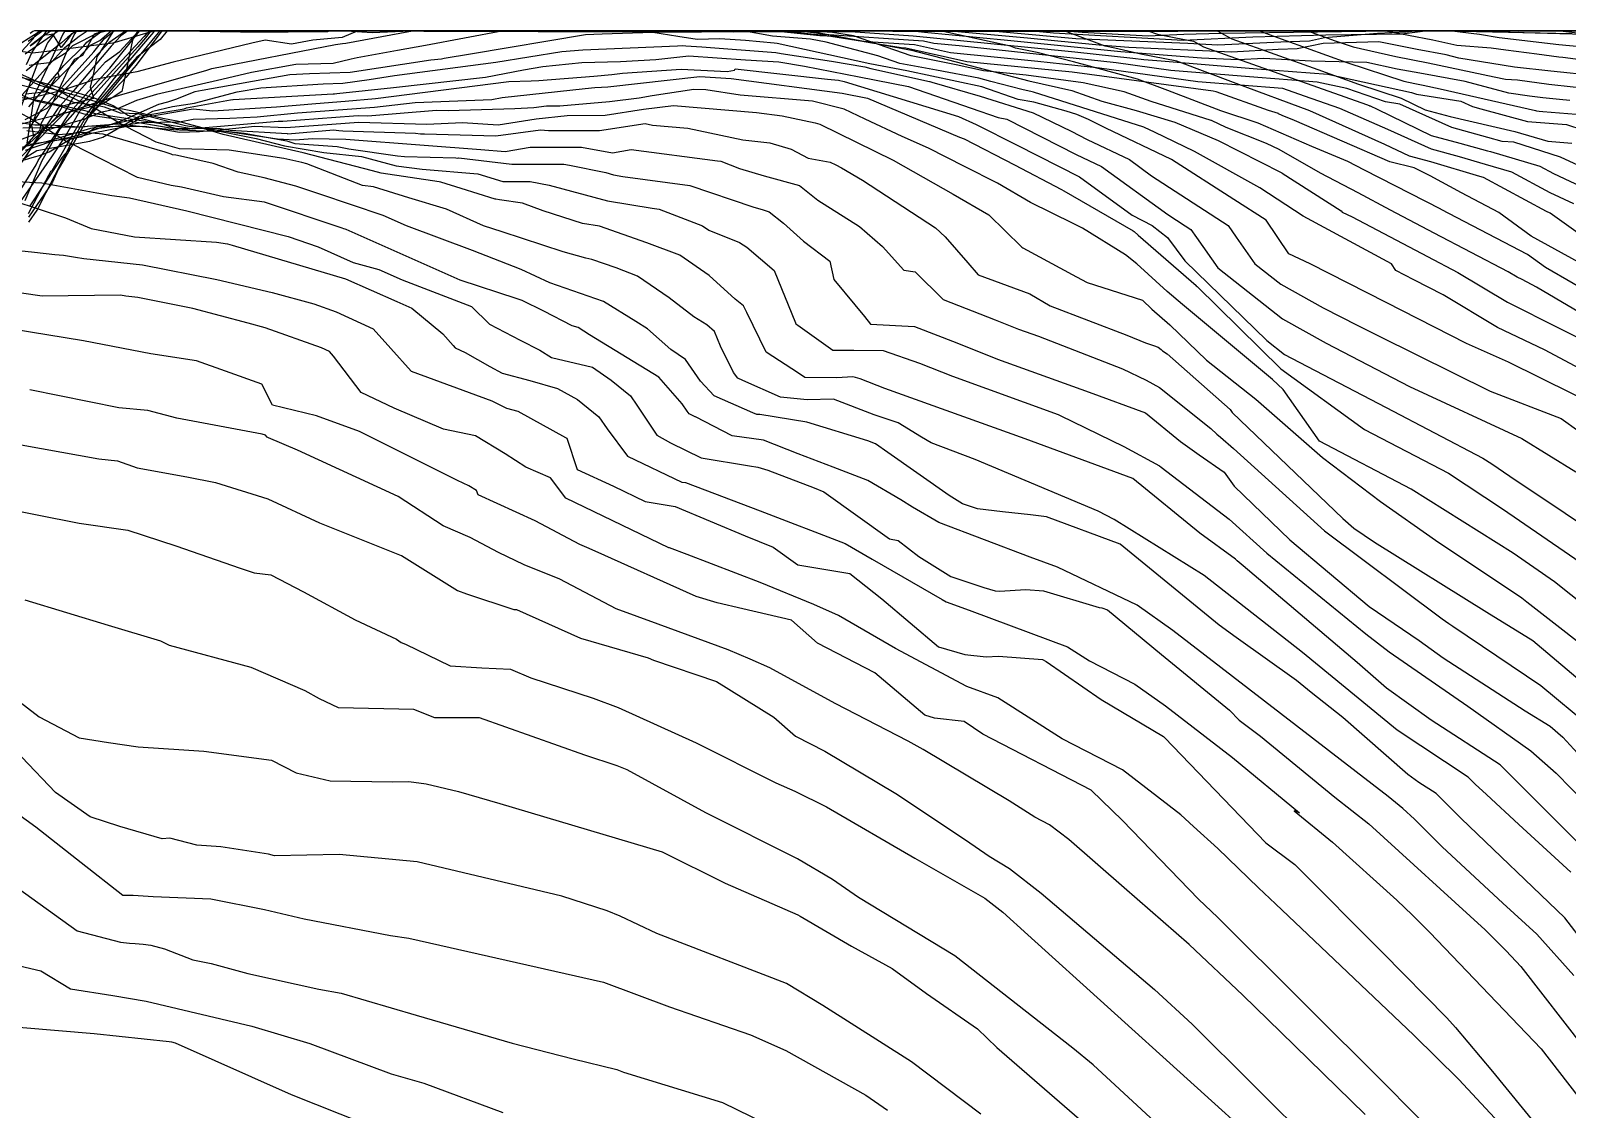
# Model space of a CAD drawing. Extents: x 0 to 298, y 0 to 220.
# Drawn here: x 175.9 to 249.2, y 168.6 to 220 of the extents above; entities that cross this region are included whole.
import ezdxf

# ---------------------------------------------------------------- set-up
doc = ezdxf.new("R2010")
doc.units = 0
doc.layers.add('LINES', color=1, linetype='CONTINUOUS')

msp = doc.modelspace()

# ---------------------------------------------------------------- linework, layer by layer
at = {"layer": 'LINES', "color": 1}
for points in [[(256.372, 220, 0), (231.662, 219.987, 0), (230.812, 219.987, 0), (230.12, 219.987, 0), (229.146, 219.986, 0), (228.309, 219.986, 0), (228.01, 219.986, 0), (227.081, 219.986, 0), (225.864, 219.986, 0), (224.113, 219.985, 0), (223.711, 219.985, 0), (223.175, 219.985, 0), (220.974, 219.986, 0), (215.653, 219.987, 0), (214.618, 219.987, 0), (213.489, 219.988, 0), (209.845, 219.989, 0), (202.206, 219.992, 0), (196.745, 219.994, 0), (196.477, 219.994, 0), (194.779, 219.995, 0), (193.577, 219.995, 0), (181.211, 220, 0), (181.191, 220, 0), (181.119, 220, 0), (181.068, 220, 0), (180.869, 220, 0), (180.696, 220, 0), (180.428, 220, 0), (179.944, 220, 0), (179.792, 220, 0), (178.678, 220, 0), (178.126, 220, 0), (178.05, 219.866, 0), (177.915, 219.624, 0), (177.242, 217.999, 0), (177.303, 217.806, 0), (177.12, 217.762, 0), (176.97, 217.498, 0), (176.413, 216.607, 0), (175.987, 215.486, 0), (176.079, 214.956, 0), (171.861, 210.122, 0)], [(253.816, 220, 0), (233.78, 219.99, 0), (232.499, 219.989, 0), (231.459, 219.989, 0), (229.992, 219.989, 0), (228.732, 219.988, 0), (228.283, 219.988, 0), (226.885, 219.988, 0), (225.053, 219.987, 0), (222.417, 219.987, 0), (221.813, 219.987, 0), (221.006, 219.987, 0), (217.693, 219.988, 0), (209.684, 219.989, 0), (208.126, 219.99, 0), (206.427, 219.99, 0), (200.943, 219.992, 0), (189.445, 219.997, 0), (181.226, 220, 0), (181.077, 220, 0), (180.995, 219.914, 0), (180.808, 219.629, 0), (180.342, 217.326, 0), (180.286, 217.097, 0), (179.37, 216.498, 0), (178, 216.162, 0), (177.542, 216.05, 0), (172.068, 210.542, 0)], [(172.433, 211.057, 0), (176.395, 215.28, 0), (176.438, 215.574, 0), (176.971, 216.508, 0), (177.315, 217.246, 0), (177.717, 218.111, 0), (178.045, 218.637, 0), (178.431, 218.84, 0), (178.997, 219.864, 0), (179.55, 220, 0), (180.819, 220, 0), (183.064, 219.999, 0), (196.491, 219.994, 0), (202.896, 219.992, 0), (204.881, 219.991, 0), (206.699, 219.99, 0), (216.053, 219.988, 0), (219.921, 219.988, 0), (220.863, 219.988, 0), (221.569, 219.988, 0), (224.647, 219.988, 0), (226.786, 219.988, 0), (228.419, 219.989, 0), (228.944, 219.989, 0), (230.415, 219.99, 0), (232.128, 219.99, 0), (233.343, 219.991, 0), (234.838, 219.991, 0), (252.537, 220, 0)], [(173.71, 209.622, 0), (176.205, 213.615, 0), (176.294, 213.813, 0), (176.47, 214.075, 0), (177.843, 216.137, 0), (178.703, 217.098, 0), (179.498, 217.979, 0), (179.708, 218.212, 0), (181.132, 219.982, 0), (181.154, 220, 0), (181.395, 220, 0), (182.65, 220, 0), (184.749, 220, 0), (201.287, 219.996, 0), (210.159, 219.995, 0), (212.319, 219.995, 0), (213.938, 219.995, 0), (220.996, 219.996, 0), (225.902, 219.997, 0), (229.647, 219.997, 0), (230.85, 219.998, 0), (234.223, 219.999, 0), (236.775, 220, 0), (238.099, 219.521, 0), (238.957, 219.239, 0), (240.99, 218.773, 0), (242.52, 218.472, 0), (245.669, 217.809, 0), (246.202, 217.688, 0), (246.788, 217.658, 0), (248.281, 217.458, 0), (250.587, 217.197, 0)], [(212.838, 220, 0), (209.696, 220, 0), (207.696, 220, 0), (204.031, 219.982, 0), (197.953, 220, 0), (195.69, 220, 0), (191.554, 220, 0), (191.505, 219.976, 0), (190.781, 219.672, 0), (189.394, 219.554, 0), (188.375, 219.357, 0), (187.117, 219.553, 0), (186.481, 219.408, 0), (182.735, 218.496, 0), (180.994, 218.039, 0), (179.023, 217.672, 0), (177.382, 217.141, 0), (174.145, 216.336, 0)], [(174.428, 215.716, 0), (176.801, 218.344, 0), (177.565, 219.197, 0), (178.255, 219.734, 0), (178.635, 220, 0), (179.142, 220, 0), (179.612, 220, 0), (181.282, 220, 0), (188.18, 220, 0), (188.8, 220, 0), (189.837, 220, 0), (198.006, 219.998, 0), (207.989, 219.996, 0), (210.42, 219.996, 0), (212.242, 219.996, 0), (220.185, 219.997, 0), (225.705, 219.998, 0), (229.919, 219.999, 0), (231.273, 219.999, 0), (232.48, 220, 0), (233.177, 219.606, 0), (237.276, 218.154, 0), (239.208, 217.455, 0), (241.233, 216.791, 0), (242.384, 216.23, 0), (243.567, 215.914, 0), (246.659, 215.199, 0), (248.223, 214.74, 0), (249.366, 214.637, 0)], [(174.663, 215.361, 0), (177.758, 216.138, 0), (177.927, 216.196, 0), (177.951, 216.202, 0), (179.158, 216.608, 0), (180.176, 216.936, 0), (184.331, 218.118, 0), (184.575, 218.199, 0), (190.461, 219.338, 0), (190.793, 219.397, 0), (190.964, 219.402, 0), (193.962, 219.959, 0), (194.051, 219.975, 0), (194.202, 220, 0), (200.314, 220, 0), (203.651, 219.999, 0), (206.623, 219.999, 0), (208.851, 219.999, 0), (213.025, 220, 0), (217.911, 219.075, 0), (223.507, 217.615, 0), (225.545, 217.154, 0), (226.977, 216.648, 0), (228.609, 216.2, 0), (230.451, 215.639, 0), (232.522, 214.77, 0), (235.521, 213.238, 0), (235.547, 213.225, 0), (235.572, 213.209, 0), (238.379, 211.412, 0), (238.421, 211.351, 0), (238.906, 211.125, 0), (242.487, 209.244, 0), (243.944, 208.482, 0), (246.306, 207.066, 0), (251.233, 204.587, 0)], [(249.279, 216.67, 0), (248.775, 216.721, 0), (247.989, 216.8, 0), (247.349, 216.874, 0), (246.375, 217.028, 0), (244.289, 217.579, 0), (242.12, 217.973, 0), (241.043, 218.169, 0), (239.601, 218.486, 0), (236.944, 218.546, 0), (234.692, 218.682, 0), (233.472, 218.62, 0), (231.725, 218.696, 0), (227.882, 218.994, 0), (222.483, 219.53, 0), (218.534, 219.923, 0), (217.811, 219.989, 0), (217.707, 219.999, 0), (213.225, 220, 0), (199.867, 219.961, 0), (193.918, 219.979, 0), (187.054, 220, 0), (186.157, 220, 0), (183.418, 220, 0), (180.571, 220, 0), (180.241, 219.752, 0), (179.782, 219.257, 0), (177.981, 217.138, 0), (177.234, 216.287, 0), (174.78, 212.636, 0)], [(255.094, 220, 0), (232.721, 219.988, 0), (231.656, 219.988, 0), (230.79, 219.988, 0), (229.569, 219.988, 0), (228.521, 219.987, 0), (228.147, 219.987, 0), (226.983, 219.987, 0), (225.458, 219.986, 0), (223.265, 219.986, 0), (222.762, 219.986, 0), (222.091, 219.986, 0), (219.334, 219.987, 0), (212.668, 219.988, 0), (211.372, 219.989, 0), (209.958, 219.989, 0), (205.394, 219.99, 0), (195.825, 219.994, 0), (188.986, 219.997, 0), (188.649, 219.997, 0), (186.523, 219.998, 0), (185.017, 219.998, 0), (181.054, 220, 0), (181.047, 220, 0), (181.024, 220, 0), (181.008, 220, 0), (180.944, 220, 0), (180.889, 220, 0), (180.803, 220, 0), (180.648, 220, 0), (180.599, 220, 0), (179.892, 220, 0), (179.206, 218.919, 0), (179.097, 218.754, 0), (178.925, 217.905, 0), (178.779, 217.308, 0), (178.949, 216.764, 0), (177.457, 216.398, 0), (177.096, 215.764, 0), (175.125, 213.92, 0)], [(175.219, 215.657, 0), (176.3, 218.5, 0), (176.497, 218.816, 0), (176.741, 219.404, 0), (176.758, 219.429, 0), (177.197, 220, 0), (177.806, 220, 0), (177.914, 220, 0), (178.298, 220, 0), (178.985, 220, 0), (179.241, 220, 0), (180.054, 220, 0), (180.503, 220, 0), (180.794, 220, 0), (181.128, 220, 0), (181.213, 220, 0), (181.334, 220, 0), (181.369, 220, 0), (202.137, 219.992, 0), (203.036, 219.992, 0), (204.304, 219.991, 0), (204.505, 219.991, 0), (208.586, 219.989, 0), (214.296, 219.987, 0), (217.02, 219.986, 0), (217.864, 219.986, 0), (218.637, 219.986, 0), (222.615, 219.985, 0), (224.26, 219.985, 0), (224.661, 219.985, 0), (224.961, 219.985, 0), (226.27, 219.985, 0), (227.179, 219.985, 0), (227.874, 219.985, 0), (228.097, 219.985, 0), (228.723, 219.985, 0), (229.451, 219.986, 0), (229.968, 219.986, 0), (230.604, 219.986, 0), (257.651, 220, 0)], [(250.506, 217.853, 0), (248.37, 218.067, 0), (246.63, 218.27, 0), (243.985, 218.688, 0), (243.39, 218.845, 0), (241.993, 219.099, 0), (240.18, 219.471, 0), (237.518, 219.39, 0), (236.289, 219.137, 0), (235.379, 219.1, 0), (233.167, 218.986, 0), (228.261, 219.2, 0), (226.856, 219.309, 0), (224.882, 219.504, 0), (223.438, 219.648, 0), (220.12, 219.952, 0), (219.644, 219.996, 0), (199.087, 220, 0), (191.833, 219.979, 0), (184.874, 220, 0), (181.665, 220, 0), (181.419, 219.667, 0), (181.044, 219.23, 0), (178.265, 216.154, 0), (177.649, 215.069, 0), (176.931, 213.996, 0), (175.326, 211.689, 0)], [(252.073, 206.433, 0), (248.118, 208.717, 0), (247.257, 209.336, 0), (243.152, 211.48, 0), (243.146, 211.483, 0), (243.13, 211.49, 0), (239.499, 213.354, 0), (238.695, 213.764, 0), (236.978, 214.485, 0), (234.422, 215.595, 0), (232.65, 216.175, 0), (230.127, 217.155, 0), (228.682, 217.686, 0), (225.629, 218.512, 0), (223.889, 218.96, 0), (222.858, 219.169, 0), (222.619, 219.258, 0), (219.275, 220, 0), (218.968, 220, 0), (209.699, 219.999, 0), (207.572, 219.998, 0), (204.735, 219.999, 0), (197.623, 220, 0), (194.401, 220, 0), (192.217, 219.902, 0), (190.744, 220, 0), (185.868, 220, 0), (184.664, 220, 0), (181.846, 220, 0), (179.857, 219.405, 0), (178.833, 219.281, 0), (177.113, 219.065, 0), (176.047, 218.932, 0), (175.465, 219.016, 0)], [(175.522, 219.02, 0), (176.057, 219.608, 0), (176.111, 219.688, 0), (176.351, 220, 0), (177.732, 220, 0), (177.773, 220, 0), (177.918, 220, 0), (178.179, 220, 0), (178.537, 220, 0), (179.679, 220, 0), (180.309, 220, 0), (180.719, 220, 0), (181.188, 220, 0), (181.308, 220, 0), (181.478, 220, 0), (181.526, 220, 0), (210.696, 219.989, 0), (211.292, 219.988, 0), (212.131, 219.988, 0), (212.265, 219.988, 0), (214.967, 219.987, 0), (218.748, 219.986, 0), (220.551, 219.985, 0), (221.11, 219.985, 0), (221.622, 219.985, 0), (224.255, 219.984, 0), (225.345, 219.984, 0), (225.61, 219.984, 0), (225.809, 219.984, 0), (226.675, 219.984, 0), (227.278, 219.984, 0), (227.738, 219.984, 0), (227.885, 219.984, 0), (228.299, 219.984, 0), (228.782, 219.985, 0), (229.124, 219.985, 0), (229.545, 219.985, 0), (247.948, 219.994, 0), (255.077, 219.998, 0)], [(251.006, 209.393, 0), (248.343, 211.306, 0), (248.162, 211.391, 0), (245.164, 213.002, 0), (244.985, 213.054, 0), (242.646, 213.745, 0), (241.63, 214.022, 0), (240.466, 214.579, 0), (236.893, 216.186, 0), (233.379, 217.479, 0), (230.544, 218.546, 0), (228.843, 218.883, 0), (227.603, 219.175, 0), (227.144, 219.268, 0), (225.313, 219.948, 0), (225.08, 220, 0), (219.373, 219.999, 0), (210.547, 219.998, 0), (208.522, 219.998, 0), (205.82, 219.998, 0), (194.931, 220, 0), (194.785, 220, 0), (194.686, 219.996, 0), (194.619, 220, 0), (194.397, 220, 0), (182.98, 220, 0), (179.563, 220, 0), (177.321, 220, 0), (176.431, 220, 0), (175.529, 219.43, 0)], [(249.743, 220, 0), (248.727, 220, 0), (248.288, 220, 0), (247.331, 220, 0), (246.75, 220, 0), (246.42, 220, 0), (245.886, 220, 0), (245.676, 220, 0), (245.235, 220, 0), (245.134, 220, 0), (244.909, 220, 0), (244.867, 220, 0), (241.191, 219.998, 0), (238.407, 219.998, 0), (236.144, 219.997, 0), (232.953, 219.996, 0), (230.215, 219.995, 0), (229.238, 219.995, 0), (226.196, 219.994, 0), (222.213, 219.993, 0), (216.482, 219.992, 0), (215.167, 219.992, 0), (213.413, 219.992, 0), (206.209, 219.994, 0), (188.792, 219.998, 0), (185.406, 219.999, 0), (181.709, 220, 0), (181.645, 220, 0), (181.634, 219.992, 0), (181.57, 219.936, 0), (181.463, 219.855, 0), (181.355, 219.722, 0), (178.624, 216.793, 0), (177.348, 215.347, 0), (176.483, 213.794, 0), (175.668, 211.89, 0)], [(175.669, 213.89, 0), (176.504, 215.325, 0), (176.757, 215.456, 0), (177.088, 215.794, 0), (177.606, 216.164, 0), (177.978, 216.811, 0), (178.502, 217.398, 0), (179.505, 218.523, 0), (180.193, 219.01, 0), (181.099, 220, 0), (181.367, 220, 0), (181.591, 220, 0), (181.908, 220, 0), (181.998, 220, 0), (210.985, 219.989, 0), (225.455, 219.986, 0), (226.044, 219.931, 0), (229.191, 219.753, 0), (230.891, 219.833, 0), (232.663, 219.885, 0), (240.692, 219.997, 0), (243.321, 220, 0), (249.365, 219.866, 0)], [(175.68, 218.899, 0), (177.251, 220, 0), (179.353, 220, 0), (181.296, 220, 0), (188.207, 220, 0), (191.572, 220, 0), (191.875, 220, 0), (192.38, 220, 0), (196.366, 219.999, 0), (206.905, 219.997, 0), (209.471, 219.997, 0), (211.395, 219.997, 0), (219.779, 219.998, 0), (225.607, 219.999, 0), (229.172, 220, 0), (229.637, 219.838, 0), (230.499, 219.669, 0), (231.348, 219.503, 0), (231.82, 219.236, 0), (239.587, 216.484, 0), (239.709, 216.438, 0), (239.736, 216.428, 0), (239.763, 216.416, 0), (240.094, 216.258, 0), (242.663, 215.005, 0), (244.027, 214.64, 0), (245.347, 214.281, 0), (245.491, 214.238, 0), (247.846, 213.542, 0), (248.493, 213.195, 0), (250.563, 212.225, 0)], [(250.947, 201.93, 0), (246.351, 204.204, 0), (244.346, 205.103, 0), (240.52, 207.052, 0), (236.896, 208.897, 0), (235.889, 209.366, 0), (234.802, 210.972, 0), (233.262, 211.957, 0), (230.29, 213.86, 0), (227.171, 215.355, 0), (226.349, 215.776, 0), (225.781, 216.014, 0), (225.275, 216.168, 0), (223.731, 216.591, 0), (222.988, 216.719, 0), (221.253, 217.319, 0), (217.681, 218.087, 0), (215.928, 218.426, 0), (211.504, 219.39, 0), (211.359, 219.414, 0), (210, 219.528, 0), (208.77, 219.616, 0), (207.704, 219.584, 0), (206.779, 219.732, 0), (205.592, 219.922, 0), (203.179, 219.832, 0), (202.375, 219.803, 0), (196.899, 218.878, 0), (195.649, 218.672, 0), (195.523, 218.647, 0), (195.015, 218.59, 0), (191.173, 218.012, 0), (189.229, 217.951, 0), (188.294, 217.901, 0), (184.109, 217.145, 0), (183.768, 217.083, 0), (182.851, 216.728, 0), (182.463, 216.599, 0), (182.035, 216.478, 0), (180.209, 215.675, 0), (178.627, 215.144, 0), (178.209, 215.003, 0), (176.89, 214.708, 0), (175.685, 214.293, 0)], [(175.688, 215.772, 0), (176.733, 216.315, 0), (178.691, 218.358, 0), (179.166, 218.897, 0), (179.647, 219.412, 0), (179.672, 219.435, 0), (180.464, 220, 0), (185.24, 219.999, 0), (188.651, 219.997, 0), (191.776, 219.996, 0), (207.85, 219.993, 0), (214.498, 219.992, 0), (216.116, 219.992, 0), (217.33, 219.992, 0), (222.619, 219.992, 0), (226.295, 219.993, 0), (229.101, 219.994, 0), (230.003, 219.994, 0), (232.53, 219.995, 0), (235.475, 219.996, 0), (237.563, 219.996, 0), (240.132, 219.997, 0), (246.146, 220, 0), (246.214, 220, 0), (246.581, 220, 0), (246.747, 220, 0), (247.468, 220, 0), (247.811, 220, 0), (248.685, 220, 0), (249.225, 220, 0)], [(175.711, 216.996, 0), (176.588, 217.095, 0), (176.71, 217.159, 0), (176.796, 217.246, 0), (177.829, 218.295, 0), (178.788, 219.315, 0), (179.238, 219.542, 0), (179.782, 220, 0), (179.923, 220, 0), (180.568, 220, 0), (181.307, 220, 0), (181.496, 220, 0), (181.764, 220, 0), (181.841, 220, 0), (226.831, 219.983, 0), (227.392, 219.982, 0), (227.415, 219.98, 0), (227.537, 219.973, 0), (227.603, 219.976, 0), (227.672, 219.979, 0), (227.983, 219.983, 0), (245.621, 220, 0), (246.825, 219.973, 0), (247.825, 220, 0), (249.01, 220, 0), (256.422, 220, 0)], [(251.369, 212.801, 0), (248.822, 213.979, 0), (246.608, 214.683, 0), (246.048, 214.724, 0), (245.374, 214.909, 0), (243.649, 215.381, 0), (241.176, 216.5, 0), (240.485, 216.608, 0), (238.651, 217.242, 0), (237.232, 217.553, 0), (236.036, 217.64, 0), (234.408, 217.777, 0), (230.261, 218.1, 0), (227.655, 218.463, 0), (220.174, 219.275, 0), (218.974, 219.393, 0), (218.484, 219.503, 0), (213.725, 219.819, 0), (213.251, 219.895, 0), (212.791, 219.941, 0), (212.105, 219.937, 0), (191.413, 220, 0), (188.041, 220, 0), (180.031, 220, 0), (178.115, 220, 0), (177.714, 219.686, 0), (177.42, 219.426, 0), (175.727, 218.087, 0)], [(175.741, 218.383, 0), (176.016, 218.973, 0), (176.562, 219.778, 0), (176.715, 220, 0), (177.694, 220, 0), (177.934, 220, 0), (178.642, 220, 0), (178.768, 220, 0), (179.22, 220, 0), (180.016, 220, 0), (187.589, 219.997, 0), (195.833, 219.995, 0), (198.389, 219.994, 0), (200.73, 219.993, 0), (212.771, 219.99, 0), (217.752, 219.989, 0), (218.964, 219.989, 0), (219.873, 219.989, 0), (223.836, 219.99, 0), (226.59, 219.99, 0), (228.692, 219.991, 0), (229.368, 219.991, 0), (231.261, 219.992, 0), (233.467, 219.993, 0), (235.031, 219.993, 0), (236.956, 219.993, 0), (249.981, 220, 0)], [(251.259, 220, 0), (235.897, 219.992, 0), (234.187, 219.992, 0), (232.798, 219.991, 0), (230.838, 219.991, 0), (229.156, 219.99, 0), (228.556, 219.99, 0), (226.688, 219.989, 0), (224.241, 219.989, 0), (220.721, 219.988, 0), (219.914, 219.988, 0), (218.837, 219.988, 0), (214.412, 219.989, 0), (203.714, 219.992, 0), (201.635, 219.992, 0), (199.364, 219.993, 0), (192.04, 219.995, 0), (180.469, 220, 0), (180.159, 220, 0), (179.983, 220, 0), (179.934, 220, 0), (179.658, 220, 0), (179.564, 220, 0), (178.625, 220, 0), (178.37, 219.968, 0), (177.563, 219.971, 0), (177.475, 219.836, 0), (177.011, 218.839, 0), (176.21, 217.119, 0), (176.104, 216.933, 0), (175.769, 214.638, 0)], [(249.986, 219.819, 0), (243.485, 220, 0), (242.509, 220, 0), (241.267, 219.842, 0), (237.654, 219.792, 0), (234.179, 219.689, 0), (230.845, 219.533, 0), (224.673, 219.883, 0), (223.518, 219.989, 0), (195.139, 219.995, 0), (182.155, 220, 0), (182.051, 220, 0), (181.881, 220, 0), (181.793, 219.927, 0), (180.575, 218.505, 0), (179.919, 217.741, 0), (178.555, 215.962, 0), (178.303, 215.68, 0), (176.951, 213.331, 0), (176.895, 213.291, 0), (176.797, 213.106, 0), (175.828, 211.269, 0)], [(240.691, 213.753, 0), (236.161, 215.728, 0), (235.564, 215.965, 0), (235.392, 216.046, 0), (235.387, 216.048, 0), (234.918, 216.197, 0), (232.419, 217.085, 0), (232.286, 217.114, 0), (225.566, 218.025, 0), (220.549, 218.522, 0), (217.636, 219.173, 0), (217.414, 219.188, 0), (216.019, 219.409, 0), (214.222, 219.719, 0), (213.549, 219.759, 0), (211.247, 219.99, 0), (206.722, 219.967, 0), (195.773, 220, 0), (191.697, 220, 0), (190.178, 220, 0), (190.084, 219.953, 0), (188.214, 219.936, 0), (185.937, 219.927, 0), (182.069, 220, 0), (181.408, 220, 0), (176.527, 220, 0), (176.519, 219.994, 0), (175.828, 219.481, 0)], [(250.616, 219.148, 0), (248.75, 219.335, 0), (245.912, 219.665, 0), (244.966, 219.815, 0), (243.525, 220, 0), (242.436, 220, 0), (242.013, 220, 0), (241.481, 219.932, 0), (240.113, 219.86, 0), (237.588, 219.656, 0), (236.876, 219.51, 0), (235.513, 219.454, 0), (232.499, 219.313, 0), (231.067, 219.394, 0), (225.737, 219.612, 0), (222.429, 219.914, 0), (221.581, 219.992, 0), (184.95, 220, 0), (183.799, 219.997, 0), (182.694, 220, 0), (182.185, 220, 0), (180.972, 218.357, 0), (180.75, 218.1, 0), (180.568, 217.887, 0), (180.481, 217.774, 0), (178.682, 215.863, 0), (177.555, 213.901, 0), (177.259, 213.384, 0), (176.99, 212.79, 0), (175.838, 211.121, 0)], [(175.849, 216.377, 0), (177.525, 218.342, 0), (178.469, 219.286, 0), (178.621, 219.45, 0), (179.352, 220, 0), (180.578, 220, 0), (187.099, 220, 0), (189.234, 220, 0), (205.574, 219.951, 0), (207.902, 219.944, 0), (214.999, 219.964, 0), (217.982, 219.764, 0), (220.084, 219.555, 0), (225.683, 219, 0), (228.45, 218.699, 0), (228.973, 218.626, 0), (229.806, 218.562, 0), (234.381, 218.177, 0), (237.74, 217.931, 0), (241.725, 217.057, 0), (241.971, 216.972, 0), (244.077, 216.642, 0), (244.637, 216.389, 0), (245.027, 216.282, 0), (247.261, 215.667, 0), (249.116, 215.533, 0), (249.9, 215.284, 0)], [(175.856, 210.877, 0), (176.253, 211.452, 0), (177.963, 214.817, 0), (178.49, 215.733, 0), (179.33, 216.626, 0), (182.03, 219.893, 0), (182.116, 219.998, 0), (182.119, 220, 0), (182.16, 220, 0), (185.807, 219.999, 0), (204.568, 219.995, 0), (212.328, 219.993, 0), (214.218, 219.993, 0), (215.634, 219.993, 0), (221.807, 219.994, 0), (226.098, 219.995, 0), (229.374, 219.995, 0), (230.426, 219.996, 0), (233.376, 219.997, 0), (236.813, 219.998, 0), (239.25, 219.999, 0), (242.249, 219.999, 0), (243.589, 220, 0), (243.604, 220, 0), (243.686, 220, 0), (243.723, 220, 0), (243.883, 220, 0), (243.96, 220, 0), (244.155, 220, 0), (244.275, 220, 0), (244.486, 220, 0), (244.835, 220, 0), (244.995, 220, 0), (245.365, 220, 0), (246.185, 220, 0), (248.809, 220, 0), (250.317, 219.822, 0)], [(175.865, 218.365, 0), (176.166, 218.4, 0), (176.847, 218.479, 0), (176.99, 218.571, 0), (177.628, 218.97, 0), (177.95, 219.303, 0), (179.172, 219.921, 0), (179.283, 220, 0), (188.771, 219.997, 0), (191.897, 219.996, 0), (194.761, 219.995, 0), (209.49, 219.992, 0), (215.582, 219.991, 0), (217.066, 219.991, 0), (218.178, 219.991, 0), (223.024, 219.992, 0), (226.393, 219.992, 0), (228.965, 219.993, 0), (229.791, 219.993, 0), (232.107, 219.994, 0), (234.805, 219.995, 0), (236.719, 219.995, 0), (239.073, 219.996, 0), (247.424, 220, 0), (247.52, 220, 0), (248.029, 220, 0), (248.259, 220, 0), (249.26, 220, 0)], [(251.471, 218.397, 0), (248.946, 218.722, 0), (248.753, 218.744, 0), (247.706, 218.884, 0), (246.229, 219.078, 0), (245.521, 219.162, 0), (243.896, 219.303, 0), (242.755, 219.543, 0), (240.432, 220, 0), (240.094, 220, 0), (237.483, 219.999, 0), (233.8, 219.998, 0), (230.638, 219.997, 0), (229.51, 219.996, 0), (226, 219.996, 0), (221.402, 219.995, 0), (214.786, 219.994, 0), (213.268, 219.994, 0), (211.244, 219.994, 0), (202.928, 219.996, 0), (182.823, 220, 0), (182.452, 220, 0), (182.109, 219.576, 0), (181.001, 218.744, 0), (180.333, 217.97, 0), (179.007, 216.426, 0), (177.889, 214.472, 0), (177.451, 213.982, 0), (177.179, 213.573, 0), (175.897, 211.658, 0)], [(249.476, 220, 0), (248.825, 220, 0), (248.702, 220, 0), (238.014, 219.994, 0), (235.875, 219.994, 0), (234.136, 219.994, 0), (231.684, 219.993, 0), (229.579, 219.992, 0), (228.828, 219.992, 0), (226.491, 219.991, 0), (223.43, 219.991, 0), (219.026, 219.99, 0), (218.015, 219.99, 0), (216.667, 219.99, 0), (211.131, 219.991, 0), (197.745, 219.994, 0), (195.143, 219.995, 0), (192.302, 219.996, 0), (183.138, 219.999, 0), (179.563, 220, 0), (178.282, 220, 0), (177.553, 220, 0), (177.351, 220, 0), (176.209, 220, 0), (176.123, 220, 0), (176.052, 219.964, 0), (175.916, 219.863, 0)], [(175.916, 219.294, 0), (176.558, 219.791, 0), (176.67, 219.839, 0), (176.887, 220, 0), (177.516, 220, 0), (177.881, 219.993, 0), (179.497, 220, 0), (180.63, 220, 0), (186.616, 220, 0), (188.984, 220, 0), (193.593, 220, 0), (209.413, 219.952, 0), (212.019, 219.965, 0), (213.77, 219.79, 0), (215.57, 219.504, 0), (218.06, 219.338, 0), (219.761, 218.957, 0), (223.928, 218.545, 0), (226.86, 218.227, 0), (231.548, 217.573, 0), (235.581, 217.259, 0), (236.617, 216.903, 0), (238.304, 216.306, 0), (240.593, 215.309, 0), (242.662, 214.374, 0), (244, 214.008, 0), (245.236, 213.642, 0), (246.493, 213.27, 0), (248.326, 212.286, 0), (249.445, 211.762, 0)], [(175.92, 215.399, 0), (176.465, 216.234, 0), (176.976, 216.801, 0), (178.954, 218.996, 0), (179.464, 219.63, 0), (179.918, 220, 0), (184.788, 220, 0), (185.725, 220, 0), (187.293, 220, 0), (199.647, 219.997, 0), (209.074, 219.995, 0), (211.37, 219.995, 0), (213.09, 219.996, 0), (220.59, 219.997, 0), (225.803, 219.997, 0), (229.783, 219.998, 0), (231.062, 219.999, 0), (234.494, 220, 0), (234.535, 219.977, 0), (234.776, 219.891, 0), (238.653, 218.488, 0), (241.364, 217.6, 0), (241.889, 217.479, 0), (242.284, 217.401, 0), (243.097, 217.23, 0), (247.642, 216.191, 0), (247.689, 216.189, 0), (247.809, 216.173, 0), (247.993, 216.152, 0), (249.579, 216.02, 0)], [(250.684, 220, 0), (240.989, 219.99, 0), (237.498, 219.988, 0), (228.486, 219.983, 0), (228.28, 219.983, 0), (228.113, 219.983, 0), (227.876, 219.983, 0), (227.674, 219.983, 0), (227.601, 219.983, 0), (227.376, 219.983, 0), (227.081, 219.983, 0), (226.657, 219.983, 0), (226.559, 219.983, 0), (226.429, 219.983, 0), (225.896, 219.983, 0), (224.606, 219.983, 0), (224.356, 219.984, 0), (224.082, 219.984, 0), (223.199, 219.984, 0), (221.347, 219.985, 0), (220.024, 219.985, 0), (219.959, 219.985, 0), (219.548, 219.985, 0), (219.256, 219.985, 0), (181.683, 220, 0), (181.621, 220, 0), (181.402, 220, 0), (181.247, 220, 0), (180.644, 220, 0), (180.116, 220, 0), (179.304, 220, 0), (178.185, 220, 0), (177.888, 219.852, 0), (177.786, 219.715, 0), (177.401, 219.197, 0), (176.999, 219.83, 0), (176.828, 219.81, 0), (176.624, 219.786, 0), (176.014, 219.33, 0), (175.923, 219.262, 0)], [(252.934, 202.207, 0), (248.066, 204.796, 0), (245.832, 205.86, 0), (243.242, 207.417, 0), (241.843, 208.13, 0), (240.979, 208.57, 0), (240.785, 208.889, 0), (236.574, 211.169, 0), (234.501, 212.52, 0), (231.396, 214.252, 0), (229.488, 215.161, 0), (229.013, 215.388, 0), (228.975, 215.401, 0), (223.721, 217.071, 0), (223.652, 217.096, 0), (223.17, 217.201, 0), (221.687, 217.58, 0), (221.123, 217.738, 0), (219.097, 218.119, 0), (217.347, 218.433, 0), (216.3, 218.799, 0), (213.845, 219.455, 0), (213.092, 219.602, 0), (211.293, 219.743, 0), (209.871, 220, 0), (207.562, 220, 0), (202.067, 220, 0), (201.339, 219.996, 0), (200.133, 220, 0), (199.684, 220, 0), (198.465, 220, 0), (194.755, 219.296, 0)], [(253.905, 204.109, 0), (247.687, 207.777, 0), (246.996, 208.144, 0), (246.772, 208.251, 0), (246.339, 208.512, 0), (242.813, 210.358, 0), (240.724, 211.454, 0), (239.195, 212.27, 0), (237.398, 213.209, 0), (235.424, 214.34, 0), (234.825, 214.631, 0), (232.899, 215.389, 0), (232.208, 215.715, 0), (232.181, 215.725, 0), (229.32, 216.634, 0), (228.036, 217.09, 0), (226.09, 217.516, 0), (223.368, 217.885, 0), (221.336, 218.086, 0), (220.033, 218.377, 0), (217.888, 218.796, 0), (215.144, 219.75, 0), (214.143, 219.923, 0), (212.838, 220, 0)], [(175.155, 213.713, 0), (176.132, 213.996, 0), (176.363, 214.048, 0), (176.822, 214.226, 0), (177.827, 214.835, 0), (178.925, 215.136, 0), (180.459, 215.435, 0), (181.764, 216.174, 0), (182.696, 216.384, 0), (183.754, 216.552, 0), (185.78, 217.081, 0), (186.917, 217.284, 0), (189.879, 217.468, 0), (190.811, 217.497, 0), (192.069, 217.683, 0), (193.285, 217.87, 0), (198.112, 218.496, 0), (201.244, 219.014, 0), (202.254, 219.095, 0), (206.762, 219.274, 0), (207.02, 219.292, 0), (207.16, 219.283, 0), (207.919, 219.236, 0), (211.446, 218.96, 0), (211.697, 218.911, 0), (214.094, 218.546, 0), (215.692, 218.275, 0), (215.965, 218.205, 0), (218.766, 217.579, 0), (218.776, 217.577, 0), (218.881, 217.548, 0), (221.175, 216.879, 0), (223.698, 216.081, 0), (225.511, 215.212, 0), (226.274, 214.824, 0), (228.288, 213.857, 0), (229.349, 213.085, 0), (232.992, 210.714, 0), (233.376, 210.169, 0), (234.273, 208.889, 0), (235.501, 207.92, 0), (237.522, 206.801, 0), (239.174, 205.961, 0), (240.193, 205.441, 0), (245.483, 202.832, 0), (248.867, 201.526, 0), (249.705, 200.924, 0)], [(194.755, 219.296, 0), (193.42, 219.055, 0), (191.493, 218.713, 0), (191.21, 218.646, 0), (190.349, 218.446, 0), (188.584, 218.391, 0), (186.459, 218.002, 0), (185.044, 217.679, 0), (181.944, 216.963, 0), (180.99, 216.67, 0), (180.081, 216.271, 0), (179.273, 216.107, 0), (178.461, 215.768, 0), (178.061, 215.663, 0), (177.184, 215.41, 0), (176.529, 215.195, 0), (175.369, 214.762, 0)], [(173.866, 218.183, 0), (175.976, 217.655, 0), (176.437, 217.556, 0), (178.401, 216.977, 0), (179.043, 216.768, 0), (179.905, 216.425, 0), (180.571, 215.981, 0), (182.127, 215.598, 0), (183.041, 215.281, 0), (185.016, 215.2, 0), (186.688, 214.866, 0), (188.041, 214.515, 0), (189.918, 214.197, 0), (191.707, 214, 0), (193.355, 213.567, 0), (194.594, 213.403, 0), (197.249, 213.187, 0), (198.442, 212.82, 0), (199.736, 212.818, 0), (200.639, 212.637, 0), (203.418, 211.901, 0), (205.561, 211.543, 0), (205.881, 211.5, 0), (206.511, 211.265, 0), (207.958, 210.703, 0), (208.247, 210.504, 0), (209.715, 209.907, 0), (210.067, 209.691, 0), (211.363, 208.574, 0), (212.375, 206.077, 0), (212.399, 206.029, 0), (212.488, 205.971, 0), (214.166, 204.779, 0), (215.164, 204.771, 0), (216.561, 204.76, 0), (218.283, 204.16, 0), (219.863, 203.539, 0), (224.894, 201.707, 0), (224.992, 201.669, 0), (228.027, 200.196, 0), (229.719, 199.27, 0), (229.811, 199.206, 0), (233.039, 196.729, 0), (234.834, 195.108, 0), (239.551, 191.264, 0), (240.67, 190.411, 0), (244.412, 187.817, 0), (247.416, 185.685, 0), (248.619, 184.622, 0), (250.771, 182.435, 0)], [(174.639, 218.194, 0), (176.063, 217.555, 0), (176.3, 217.436, 0), (176.381, 217.398, 0), (176.581, 217.349, 0), (178.222, 216.889, 0), (180.076, 216.316, 0), (180.311, 216.278, 0), (180.711, 216.195, 0), (182.238, 215.84, 0), (182.903, 215.706, 0), (184.404, 215.31, 0), (186.115, 215.117, 0), (188.145, 214.746, 0), (188.528, 214.626, 0), (190.545, 214.489, 0), (191.106, 214.379, 0), (193.424, 214.045, 0), (193.751, 214.011, 0), (196.197, 213.936, 0), (196.29, 213.934, 0), (196.349, 213.942, 0), (198.872, 213.64, 0), (201.259, 213.64, 0), (201.303, 213.64, 0), (201.348, 213.647, 0), (201.609, 213.587, 0), (203.345, 213.241, 0), (203.704, 213.131, 0), (204.164, 213.054, 0), (207.346, 212.629, 0), (210.344, 211.616, 0), (210.847, 211.462, 0), (211.132, 211.371, 0), (211.817, 210.833, 0), (212.763, 209.976, 0), (214.013, 209.02, 0), (214.207, 208.144, 0), (215.205, 206.946, 0), (215.672, 206.384, 0), (215.96, 206.014, 0), (218.058, 205.903, 0), (220.062, 205.123, 0), (222.008, 204.349, 0), (226.377, 202.781, 0), (229.054, 201.789, 0), (230.719, 200.428, 0), (231.609, 199.785, 0), (232.806, 198.973, 0), (233.284, 198.298, 0), (235.941, 195.749, 0), (239.708, 192.557, 0), (242.089, 190.947, 0), (243.24, 190.121, 0), (247.139, 187.597, 0), (248.336, 186.858, 0), (248.947, 186.343, 0), (250.516, 184.621, 0)], [(175.575, 213.872, 0), (176.234, 214.296, 0), (178.769, 214.734, 0), (179.385, 214.93, 0), (180.855, 215.778, 0), (181.125, 215.934, 0), (183.255, 216.281, 0), (183.372, 216.327, 0), (185.458, 216.706, 0), (185.581, 216.729, 0), (185.59, 216.729, 0), (190.361, 216.987, 0), (190.421, 216.993, 0), (190.536, 217.002, 0), (193.226, 217.296, 0), (197.619, 217.79, 0), (199.419, 218.144, 0), (200.342, 218.296, 0), (202.204, 218.491, 0), (204.049, 218.53, 0), (205.731, 218.628, 0), (207.293, 218.807, 0), (210.008, 218.62, 0), (211.589, 218.515, 0), (212.806, 218.319, 0), (215.421, 217.807, 0), (217.771, 217.346, 0), (220.759, 216.304, 0), (222.045, 215.859, 0), (222.451, 215.789, 0), (225.761, 214.109, 0), (226.963, 213.531, 0), (230.119, 211.239, 0), (230.951, 210.706, 0), (231.224, 210.531, 0), (231.487, 210.142, 0), (232.505, 208.702, 0), (235.59, 206.264, 0), (237.661, 205.117, 0), (241.629, 203.052, 0), (246.994, 200.567, 0), (249.558, 198.974, 0)], [(175.887, 214.587, 0), (176.652, 214.707, 0), (178.813, 215.362, 0), (180.12, 215.608, 0), (181.015, 215.82, 0), (181.649, 215.921, 0), (183.683, 216.272, 0), (184.617, 216.181, 0), (187.66, 216.372, 0), (189.535, 216.54, 0), (190.934, 216.648, 0), (192.376, 216.769, 0), (198.721, 217.576, 0), (199.783, 217.608, 0), (200.154, 217.625, 0), (202.781, 217.837, 0), (203.637, 217.908, 0), (204.138, 217.975, 0), (206.941, 218.172, 0), (209.134, 218.062, 0), (209.484, 218.114, 0), (209.516, 218.179, 0), (213.902, 217.69, 0), (214.43, 217.651, 0), (214.7, 217.586, 0), (220.146, 215.906, 0), (220.991, 215.53, 0), (222.948, 214.548, 0), (225.906, 213.04, 0), (228.421, 211.214, 0), (229.381, 210.72, 0), (230.099, 210.15, 0), (230.927, 209.039, 0), (234.841, 205.241, 0), (235.681, 204.578, 0), (236.01, 204.396, 0), (240.518, 202.05, 0), (245.13, 199.638, 0), (245.562, 199.367, 0), (246.415, 198.769, 0), (251.681, 195.252, 0)], [(174.221, 217.475, 0), (176.18, 216.663, 0), (177.309, 216.414, 0), (177.679, 216.287, 0), (178.472, 216.042, 0), (179.243, 215.919, 0), (180.432, 215.733, 0), (182.698, 215.359, 0), (184.98, 215.343, 0), (185.441, 215.266, 0), (188.157, 215.099, 0), (188.201, 215.094, 0), (190.378, 215.277, 0), (190.626, 215.246, 0), (190.812, 215.236, 0), (194.281, 215.112, 0), (194.518, 215.088, 0), (194.706, 215.082, 0), (198.103, 214.997, 0), (200.238, 215.284, 0), (200.615, 215.239, 0), (200.971, 215.239, 0), (203.045, 215.241, 0), (205.219, 215.584, 0), (205.575, 215.501, 0), (207.257, 215.363, 0), (209.879, 214.799, 0), (211.154, 214.661, 0), (212.183, 214.362, 0), (212.986, 213.935, 0), (214.035, 213.733, 0), (214.298, 213.609, 0), (214.57, 213.465, 0), (215.574, 212.879, 0), (219.049, 210.606, 0), (219.513, 210.173, 0), (220.594, 208.939, 0), (221.093, 208.37, 0), (223.543, 207.466, 0), (224.509, 206.891, 0), (228.165, 205.492, 0), (229.065, 205.135, 0), (229.433, 205.003, 0), (229.658, 204.919, 0), (229.798, 204.805, 0), (229.873, 204.751, 0), (230.089, 204.604, 0), (233.09, 201.946, 0), (233.191, 201.803, 0), (238.456, 196.752, 0), (238.989, 196.301, 0), (239.97, 195.637, 0), (245.326, 192.287, 0), (247.504, 190.942, 0), (251.406, 187.657, 0)], [(174.946, 214.329, 0), (176.603, 214.708, 0), (178.349, 214.947, 0), (178.942, 215.329, 0), (180.513, 215.517, 0), (181.224, 215.634, 0), (183.036, 215.664, 0), (183.684, 215.784, 0), (185.436, 215.827, 0), (186.742, 215.897, 0), (188.662, 216.094, 0), (192.321, 216.359, 0), (194.27, 216.573, 0), (197.911, 216.727, 0), (198.404, 216.82, 0), (202.368, 217.25, 0), (202.824, 217.297, 0), (203.145, 217.304, 0), (203.438, 217.321, 0), (207.825, 217.823, 0), (209.317, 217.721, 0), (214.607, 217.031, 0), (215.813, 216.794, 0), (220.195, 214.933, 0), (220.413, 214.854, 0), (222.818, 213.612, 0), (225.056, 212.434, 0), (225.171, 212.377, 0), (228.467, 210.461, 0), (228.51, 210.435, 0), (228.512, 210.434, 0), (228.713, 210.258, 0), (231.464, 207.853, 0), (231.474, 207.844, 0), (231.52, 207.807, 0), (235.5, 203.887, 0), (239.494, 201.002, 0), (243.488, 198.919, 0), (246.062, 197.225, 0), (250.07, 194.466, 0)], [(249.319, 179.9, 0), (246.838, 182.183, 0), (245.3, 183.599, 0), (244.762, 184.096, 0), (244.423, 184.436, 0), (241.052, 186.678, 0), (236.545, 190.37, 0), (231.845, 194.038, 0), (227.565, 196.714, 0), (226.808, 197.113, 0), (220.942, 199.562, 0), (218.848, 200.358, 0), (218.378, 200.632, 0), (217.268, 201.315, 0), (216.132, 201.701, 0), (214.189, 202.451, 0), (212.938, 202.415, 0), (211.671, 202.545, 0), (209.875, 203.336, 0), (209.641, 203.439, 0), (209.427, 203.717, 0), (208.813, 204.968, 0), (208.529, 205.668, 0), (208.165, 205.981, 0), (207.536, 206.369, 0), (206.362, 207.277, 0), (204.859, 208.312, 0), (203.836, 208.709, 0), (202.672, 209.097, 0), (202.396, 209.157, 0), (201.314, 209.471, 0), (198.412, 210.419, 0), (197.524, 210.705, 0), (195.757, 211.494, 0), (193.968, 212.038, 0), (192.271, 212.557, 0), (191.757, 212.623, 0), (189.095, 213.653, 0), (188.855, 213.718, 0), (188.011, 213.907, 0), (185.408, 214.311, 0), (183.036, 214.375, 0), (181.924, 214.687, 0), (180.475, 215.436, 0), (180.183, 215.592, 0), (179.065, 216.256, 0), (177.861, 216.835, 0), (177.719, 216.883, 0), (177.533, 216.991, 0), (175.079, 218.108, 0)], [(215.469, 203.411, 0), (215.243, 203.48, 0), (215.113, 203.502, 0), (214.352, 203.458, 0), (212.824, 203.469, 0), (212.527, 203.68, 0), (210.988, 204.687, 0), (210.062, 206.569, 0), (209.903, 206.892, 0), (209.511, 207.211, 0), (208.273, 208.334, 0), (206.875, 209.304, 0), (205.298, 209.889, 0), (203.042, 210.687, 0), (202.24, 210.812, 0), (200.36, 211.418, 0), (199.375, 211.791, 0), (198.274, 211.946, 0), (198.109, 211.979, 0), (198.076, 211.979, 0), (196.451, 212.482, 0), (195.488, 212.776, 0), (195.412, 212.802, 0), (192.64, 213.207, 0), (192.229, 213.318, 0), (188.93, 214.174, 0), (185.111, 215.063, 0), (184.202, 215.328, 0), (183.315, 215.475, 0), (183.071, 215.534, 0), (181.045, 216.033, 0), (180.221, 216.074, 0), (179.469, 216.351, 0), (179.158, 216.416, 0), (177.993, 216.578, 0), (176.899, 217.012, 0), (176.54, 217.128, 0), (175.219, 217.475, 0)], [(175.257, 216.86, 0), (176.461, 216.652, 0), (178.532, 216.206, 0), (178.747, 216.143, 0), (179.022, 216.054, 0), (181.84, 215.625, 0), (183.428, 215.379, 0), (183.658, 215.329, 0), (183.952, 215.355, 0), (184.473, 215.332, 0), (187.703, 214.846, 0), (188.544, 214.807, 0), (189.368, 214.866, 0), (190.961, 214.826, 0), (194.692, 214.548, 0), (197.386, 214.333, 0), (198.556, 214.252, 0), (199.747, 214.445, 0), (201.111, 214.445, 0), (202.182, 214.447, 0), (203.665, 214.188, 0), (204.546, 214.333, 0), (208.664, 213.795, 0), (208.824, 213.777, 0), (209.719, 213.437, 0), (210.886, 213.081, 0), (212.576, 212.62, 0), (213.449, 211.933, 0), (215.435, 210.666, 0), (216.523, 209.711, 0), (217.541, 208.588, 0), (218.077, 208.51, 0), (219.421, 207.192, 0), (221.9, 206.22, 0), (223.004, 205.786, 0), (223.954, 205.44, 0), (227.964, 203.896, 0), (229.089, 203.35, 0), (229.726, 203.002, 0), (232.171, 201.047, 0), (232.461, 200.769, 0), (232.632, 200.633, 0), (233.246, 200.095, 0), (237.589, 196.173, 0), (243.197, 191.975, 0), (243.509, 191.756, 0), (243.702, 191.627, 0), (247.895, 188.795, 0), (250.23, 186.855, 0)], [(250.798, 191.953, 0), (248.545, 193.735, 0), (246.58, 195.111, 0), (241.719, 198.155, 0), (237.348, 200.442, 0), (235.616, 202.897, 0), (235.111, 203.382, 0), (230.823, 206.961, 0), (230.087, 207.576, 0), (228.643, 208.895, 0), (228.107, 209.321, 0), (226.058, 210.593, 0), (225.612, 210.813, 0), (223.571, 211.82, 0), (222, 212.74, 0), (220.435, 213.534, 0), (218.718, 214.41, 0), (217.46, 214.958, 0), (215.707, 215.779, 0), (214.697, 216.258, 0), (213.188, 216.644, 0), (209.753, 216.925, 0), (208.103, 217.177, 0), (207.534, 217.201, 0), (205.552, 216.892, 0), (204.931, 216.794, 0), (203.523, 216.608, 0), (201.161, 216.411, 0), (200.524, 216.404, 0), (199.924, 216.326, 0), (199.018, 216.284, 0), (195.832, 216.188, 0), (195.286, 216.202, 0), (192.014, 215.935, 0), (191.583, 215.95, 0), (191.317, 215.932, 0), (187.965, 215.671, 0), (187.73, 215.681, 0), (183.169, 215.272, 0), (182.927, 215.269, 0), (182.034, 215.345, 0), (180.059, 215.542, 0), (178.262, 215.404, 0), (176.896, 215.501, 0), (176.15, 215.501, 0), (175.548, 215.603, 0)], [(249.46, 174.98, 0), (247.704, 176.946, 0), (246.086, 178.436, 0), (243.192, 181.111, 0), (241.874, 182.432, 0), (241.32, 182.936, 0), (240.62, 183.514, 0), (230.366, 191.427, 0), (228.667, 192.631, 0), (224.869, 194.442, 0), (223.556, 194.92, 0), (219.207, 196.573, 0), (217.964, 197.298, 0), (217.398, 197.646, 0), (215.826, 198.566, 0), (214.181, 199.196, 0), (212.504, 199.836, 0), (210.86, 200.493, 0), (209.361, 200.694, 0), (207.62, 201.605, 0), (207.599, 201.605, 0), (207.322, 201.739, 0), (207.218, 201.877, 0), (206.979, 202.229, 0), (205.879, 203.5, 0), (202.567, 205.511, 0), (202.035, 205.852, 0), (201.742, 205.932, 0), (200.396, 206.635, 0), (199.366, 207.151, 0), (199.127, 207.229, 0), (196.399, 208.108, 0), (190.97, 210.532, 0), (190.925, 210.546, 0), (190.865, 210.564, 0), (190.791, 210.592, 0), (187.077, 211.823, 0), (185.13, 212.087, 0), (183.126, 212.538, 0), (182.635, 212.623, 0), (181.028, 213.004, 0), (179.288, 213.891, 0), (177.954, 214.575, 0), (177.688, 214.689, 0), (175.948, 215.802, 0), (175.085, 216.286, 0)], [(175.567, 215.37, 0), (178.368, 215.418, 0), (178.537, 215.441, 0), (178.713, 215.464, 0), (180.535, 215.442, 0), (181.386, 215.452, 0), (183.033, 215.161, 0), (183.992, 215.191, 0), (185.561, 215.346, 0), (186.626, 215.449, 0), (188.097, 215.382, 0), (190.289, 215.545, 0), (191.556, 215.635, 0), (194.822, 215.554, 0), (196.523, 215.628, 0), (198.216, 215.51, 0), (200.033, 215.805, 0), (201.512, 215.966, 0), (203.309, 215.978, 0), (205.138, 216.269, 0), (206.577, 216.439, 0), (210.518, 216.105, 0), (211.741, 215.942, 0), (213.323, 215.616, 0), (213.538, 215.554, 0), (217.041, 213.838, 0), (219.893, 212.207, 0), (221.601, 211.231, 0), (223.157, 209.699, 0), (223.167, 209.688, 0), (223.173, 209.685, 0), (223.214, 209.661, 0), (225.768, 208.273, 0), (226.272, 207.998, 0), (228.914, 207.159, 0), (229.363, 206.731, 0), (230.224, 205.978, 0), (231.967, 204.306, 0), (234.316, 202.445, 0), (237.486, 199.669, 0), (240.246, 197.573, 0), (242.881, 195.73, 0), (246.989, 192.972, 0), (247.071, 192.917, 0), (247.221, 192.792, 0), (251.169, 189.723, 0)], [(253.032, 172.513, 0), (249.039, 177.726, 0), (244.1, 182.456, 0), (242.902, 183.655, 0), (242.087, 184.182, 0), (241.561, 184.56, 0), (238.46, 187.274, 0), (236.953, 188.468, 0), (236.253, 189.042, 0), (233.381, 191.083, 0), (232.561, 191.675, 0), (227.845, 195.529, 0), (224.334, 196.83, 0), (223.573, 196.934, 0), (222.25, 197.08, 0), (221.06, 197.213, 0), (220.345, 197.456, 0), (219.707, 197.851, 0), (216.786, 199.897, 0), (216.193, 200.314, 0), (215.821, 200.456, 0), (212.917, 201.343, 0), (210.681, 201.716, 0), (210.544, 201.708, 0), (210.346, 201.796, 0), (208.515, 202.603, 0), (207.852, 203.304, 0), (207.135, 204.341, 0), (206.451, 204.816, 0), (205.332, 205.791, 0), (204.772, 206.141, 0), (203.24, 207.096, 0), (200.675, 207.986, 0), (199.319, 208.629, 0), (196.993, 209.529, 0), (193.851, 210.708, 0), (192.738, 211.2, 0), (189.725, 212.21, 0), (188.577, 212.6, 0), (187.067, 212.985, 0), (185.833, 213.261, 0), (184.635, 213.67, 0), (183.08, 214.017, 0), (182.855, 214.065, 0), (182.707, 214.084, 0), (182.636, 214.124, 0), (182.359, 214.212, 0), (180.341, 214.807, 0), (179.397, 215.069, 0), (178.443, 215.156, 0), (177.298, 215.045, 0), (175.754, 215.225, 0)], [(278.639, 166.278, 0), (275.053, 175.861, 0), (274.717, 176.598, 0), (272.98, 180.177, 0), (271.367, 183.627, 0), (270.567, 185.034, 0), (270.494, 185.258, 0), (269.126, 187.764, 0), (268.247, 189.257, 0), (264.168, 195.911, 0), (262.828, 198.183, 0), (262.088, 199.325, 0), (260.602, 200.877, 0), (257.984, 203.665, 0), (254.406, 206.158, 0), (254.201, 206.292, 0), (253.854, 206.496, 0), (249.682, 208.969, 0), (247.439, 210.218, 0), (245.886, 211.336, 0), (244.117, 212.28, 0), (242.618, 213.079, 0), (241.862, 213.473, 0), (240.691, 213.753, 0)], [(174.998, 212.83, 0), (176.475, 212.751, 0), (179.1, 212.268, 0), (179.806, 212.148, 0), (180.66, 212.031, 0), (183.381, 211.423, 0), (188.21, 210.191, 0), (189.637, 209.706, 0), (191.313, 208.962, 0), (192.527, 208.629, 0), (193.646, 208.133, 0), (196.954, 206.854, 0), (197.796, 206.021, 0), (199.261, 205.262, 0), (200.205, 204.773, 0), (200.751, 204.433, 0), (202.712, 203.962, 0), (203.604, 203.345, 0), (204.525, 202.597, 0), (204.823, 202.157, 0), (205.783, 200.727, 0), (206.433, 200.361, 0), (207.892, 199.65, 0), (210.187, 199.273, 0), (210.592, 199.206, 0), (211.063, 199.062, 0), (213.279, 198.214, 0), (213.74, 198.026, 0), (216.854, 195.788, 0), (217.278, 195.717, 0), (218.255, 194.95, 0), (219.79, 194, 0), (221.357, 193.467, 0), (221.892, 193.315, 0), (222.095, 193.291, 0), (223.35, 193.381, 0), (224.197, 193.314, 0), (226.856, 192.511, 0), (226.985, 192.494, 0), (227.241, 192.399, 0), (229.827, 190.285, 0), (233.056, 187.626, 0), (233.52, 187.143, 0), (234.534, 186.391, 0), (238.081, 183.485, 0), (239.694, 182.207, 0), (245.238, 177.155, 0), (246.238, 176.162, 0), (246.934, 175.41, 0), (249.975, 171.508, 0)], [(175.098, 211.909, 0), (177.611, 211.083, 0), (178.829, 210.575, 0), (180.898, 210.177, 0), (184.805, 209.922, 0), (185.322, 209.851, 0), (185.546, 209.777, 0), (190.947, 208.177, 0), (193.394, 207.092, 0), (194.107, 206.773, 0), (195.583, 205.559, 0), (196.079, 205.007, 0), (196.167, 204.891, 0), (196.65, 204.661, 0), (197.813, 204, 0), (198.412, 203.687, 0), (199.731, 203.326, 0), (201.037, 202.958, 0), (201.995, 202.434, 0), (203.016, 201.6, 0), (203.406, 201.025, 0), (204.381, 199.734, 0), (206.974, 198.484, 0), (207.135, 198.48, 0), (210.702, 197.119, 0), (214.756, 195.566, 0), (216.041, 194.814, 0), (219.373, 192.901, 0), (219.567, 192.788, 0), (219.951, 192.642, 0), (220.78, 192.34, 0), (225.346, 190.646, 0), (226.393, 189.98, 0), (228.547, 188.869, 0), (230.009, 187.834, 0), (233.208, 185.364, 0), (236.394, 182.736, 0), (236.134, 182.821, 0), (237.961, 181.334, 0), (241.034, 178.566, 0), (241.786, 177.852, 0), (242.608, 177.038, 0), (247.914, 171.481, 0), (251.782, 166.479, 0)], [(170.699, 210.017, 0), (176.124, 209.441, 0), (177.098, 209.337, 0), (177.505, 209.306, 0), (178.072, 209.21, 0), (178.484, 209.153, 0), (181.275, 208.843, 0), (184.819, 208.141, 0), (187.443, 207.525, 0), (189.429, 206.992, 0)], [(248.035, 165.681, 0), (243.978, 170.019, 0), (241.842, 172.134, 0), (237.405, 176.354, 0), (235.248, 178.396, 0), (234.447, 179.153, 0), (232.507, 181.035, 0), (231.349, 182.075, 0), (230.739, 182.644, 0), (227.954, 184.777, 0), (225.092, 186.253, 0), (222.02, 188.206, 0), (220.552, 188.751, 0), (217.142, 190.569, 0), (214.437, 192.13, 0), (213.258, 192.654, 0), (210.7, 193.71, 0), (207.223, 195.042, 0), (206.386, 195.361, 0), (206.348, 195.362, 0), (201.44, 197.73, 0), (200.706, 198.701, 0), (199.532, 199.201, 0), (198.544, 199.845, 0), (197.136, 200.698, 0), (195.619, 201.021, 0), (193.267, 202.01, 0), (191.688, 202.76, 0), (190.379, 204.486, 0), (190.179, 204.71, 0), (189.806, 204.883, 0), (187.115, 205.838, 0), (186.302, 206.059, 0), (183.672, 206.763, 0), (181.055, 207.29, 0), (180.48, 207.348, 0), (180.223, 207.399, 0), (176.498, 207.345, 0), (172.545, 207.918, 0)], [(189.429, 206.992, 0), (190.502, 206.61, 0), (192.259, 205.796, 0), (193.101, 204.856, 0), (194.065, 203.784, 0), (197.916, 202.363, 0), (198.607, 202.021, 0), (199.152, 201.867, 0), (201.432, 200.618, 0), (201.482, 200.588, 0), (201.974, 199.091, 0), (203.714, 198.296, 0), (205.213, 197.566, 0), (206.646, 197.331, 0), (209.982, 195.935, 0), (211.323, 195.387, 0), (212.497, 194.544, 0), (214.972, 194.131, 0), (216.5, 192.932, 0), (219.19, 190.64, 0), (220.448, 190.283, 0), (221.473, 190.163, 0), (222.055, 190.204, 0), (224.15, 190.041, 0), (224.32, 189.951, 0), (226.953, 188.133, 0), (229.914, 186.37, 0), (229.963, 186.329, 0), (234.798, 181.296, 0), (236.179, 180.272, 0), (240.355, 176.077, 0), (243.408, 172.964, 0), (243.829, 172.503, 0), (245.594, 170.413, 0), (252.451, 162.01, 0)], [(216.165, 189.408, 0), (213.432, 190.822, 0), (212.2, 191.906, 0), (209.871, 192.458, 0), (208.645, 192.746, 0), (207.653, 193.042, 0), (202.831, 195.2, 0), (202.435, 195.373, 0), (202.105, 195.521, 0), (199.973, 196.646, 0), (197.257, 197.887, 0), (197.189, 198.092, 0), (196.822, 198.314, 0), (196.275, 198.572, 0), (191.603, 200.896, 0), (189.558, 201.656, 0), (187.459, 202.165, 0), (186.956, 203.159, 0), (185.226, 203.78, 0), (183.844, 204.276, 0), (181.664, 204.612, 0), (178.466, 205.23, 0), (172.527, 206.197, 0)], [(239.516, 168.366, 0), (235.507, 172.283, 0), (233.698, 174.042, 0), (231.146, 176.453, 0), (228.034, 179.165, 0), (225.41, 181.46, 0), (224.491, 182.164, 0), (223.791, 182.525, 0), (222.563, 183.306, 0), (218.462, 185.748, 0), (217.757, 186.153, 0), (214.277, 187.939, 0), (211.156, 189.646, 0), (210.219, 190.062, 0), (209.171, 190.494, 0), (205.839, 191.717, 0), (203.836, 192.45, 0), (201.152, 193.861, 0), (199.46, 194.553, 0), (198.237, 195.141, 0), (196.876, 195.86, 0), (195.594, 196.405, 0), (193.451, 197.803, 0), (188.656, 200.017, 0), (187.279, 200.596, 0), (187.21, 200.628, 0), (187.136, 200.725, 0), (186.978, 200.782, 0), (182.913, 201.535, 0), (181.52, 201.898, 0), (180.137, 202.038, 0), (175.9, 202.889, 0)], [(259.871, 167.594, 0), (257.846, 171.029, 0), (257.002, 172.357, 0), (256.021, 173.762, 0), (254.096, 176.256, 0), (252.625, 178.141, 0), (251.808, 179.207, 0), (250.797, 180.175, 0), (245.957, 185.02, 0), (242.664, 187.151, 0), (240.538, 188.677, 0), (239.137, 189.904, 0), (233.713, 194.502, 0), (233.426, 194.745, 0), (233.376, 194.793, 0), (233.368, 194.805, 0), (233.345, 194.82, 0), (231.64, 196.052, 0), (228.449, 198.659, 0), (223.321, 200.559, 0), (216.634, 202.959, 0), (215.469, 203.411, 0)], [(172.745, 200.762, 0), (179.184, 199.595, 0), (180.076, 199.507, 0), (181.01, 199.171, 0), (183.384, 198.737, 0), (184.756, 198.48, 0), (187.238, 197.701, 0), (189.705, 196.547, 0), (193.601, 195.001, 0), (193.615, 194.993, 0), (196.272, 193.322, 0), (196.712, 193.174, 0), (198.967, 192.421, 0), (199.089, 192.42, 0), (202.138, 191.054, 0), (205.36, 190.118, 0), (205.614, 190.015, 0), (208.621, 188.986, 0), (211.357, 187.299, 0), (212.39, 186.39, 0), (213.778, 185.671, 0), (217.165, 183.65, 0), (220.479, 181.454, 0), (221.613, 180.666, 0), (222.586, 180.079, 0), (224.087, 178.898, 0), (229.486, 174.319, 0), (231.285, 172.657, 0), (237.15, 166.824, 0)], [(173.438, 197.493, 0), (176.26, 196.932, 0), (178.253, 196.532, 0), (180.566, 196.2, 0), (182.857, 195.455, 0), (185.931, 194.397, 0), (186.592, 194.175, 0), (187.388, 194.069, 0), (188.945, 193.266, 0), (191.399, 191.929, 0), (193.373, 191.007, 0), (193.603, 190.856, 0), (193.809, 190.773, 0), (195.926, 189.743, 0), (197.443, 189.637, 0), (198.803, 189.574, 0), (199.777, 189.173, 0), (202.735, 188.201, 0), (203.936, 187.755, 0), (207.656, 186.064, 0), (211.452, 184.164, 0), (212.346, 183.772, 0), (213.857, 183.011, 0), (218.062, 180.576, 0), (221.4, 178.667, 0), (222.264, 177.994, 0), (223.455, 176.927, 0), (234.832, 166.633, 0)], [(230.114, 167.437, 0), (226.559, 170.722, 0), (225.588, 171.517, 0), (219.981, 175.926, 0), (215.383, 178.705, 0), (214.149, 179.563, 0), (212.479, 180.546, 0), (208.111, 182.726, 0), (204.369, 184.786, 0), (203.894, 184.968, 0), (202.348, 185.479, 0), (197.329, 187.264, 0), (195.207, 187.266, 0), (194.203, 187.663, 0), (190.611, 187.741, 0), (189.711, 188.158, 0), (189.027, 188.544, 0), (186.443, 189.652, 0), (182.553, 190.708, 0), (182.141, 190.905, 0), (179.652, 191.665, 0), (175.687, 192.872, 0)], [(242.657, 167.589, 0), (240.588, 169.699, 0), (232.497, 177.743, 0), (231.579, 178.619, 0), (227.963, 182.373, 0), (226.466, 183.812, 0), (221.3, 186.482, 0), (220.411, 187.086, 0), (219.003, 187.251, 0), (218.543, 187.381, 0), (216.165, 189.408, 0)], [(174.895, 188.428, 0), (176.354, 187.306, 0), (178.256, 186.307, 0), (179.65, 186.089, 0), (181.069, 185.873, 0), (183.245, 185.736, 0), (184.191, 185.674, 0), (187.424, 185.24, 0), (188.599, 184.633, 0), (190.211, 184.256, 0), (193.178, 184.21, 0), (193.966, 184.229, 0), (194.78, 184.118, 0), (196.328, 183.756, 0), (198.299, 183.171, 0), (206.038, 180.879, 0), (209.027, 179.383, 0), (212.492, 177.867, 0), (212.612, 177.806, 0), (215.048, 176.387, 0), (216.981, 175.308, 0), (218.631, 174.132, 0), (221.05, 172.443, 0), (221.974, 171.552, 0), (228.188, 166.172, 0)], [(221.215, 168.381, 0), (217.907, 170.868, 0), (213.691, 173.545, 0), (211.961, 174.596, 0), (205.776, 176.98, 0), (204.036, 177.816, 0), (203.406, 178.057, 0), (201.254, 178.769, 0), (194.365, 180.396, 0), (190.643, 180.749, 0), (187.565, 180.683, 0), (187.276, 180.763, 0), (185.004, 181.114, 0), (183.864, 181.197, 0), (182.569, 181.53, 0), (182.215, 181.497, 0), (180.193, 182.088, 0), (178.776, 182.54, 0), (177.13, 183.701, 0), (175.522, 185.386, 0)], [(175.274, 182.738, 0), (176.193, 182.06, 0), (178.348, 180.366, 0), (180.328, 178.815, 0), (180.833, 178.804, 0), (181.776, 178.746, 0), (184.525, 178.638, 0), (187.083, 178.13, 0), (188.973, 177.677, 0), (193.094, 176.881, 0), (193.964, 176.763, 0), (194.951, 176.532, 0), (203.232, 174.664, 0), (206.375, 173.49, 0), (210.245, 172.161, 0), (211.919, 171.407, 0), (215.734, 169.276, 0), (216.773, 168.572, 0)], [(174.912, 179.443, 0), (178.156, 177.103, 0), (180.221, 176.573, 0), (180.652, 176.528, 0), (180.925, 176.507, 0), (181.298, 176.48, 0), (181.67, 176.423, 0), (182.314, 176.245, 0), (183.675, 175.734, 0), (184.55, 175.55, 0), (186.289, 175.071, 0), (189.672, 174.338, 0), (190.734, 174.144, 0), (194.309, 173.088, 0), (198.878, 171.763, 0), (201.794, 171.007, 0), (203.873, 170.503, 0), (204.191, 170.382, 0), (208.904, 168.938, 0), (211.672, 167.575, 0)], [(174.602, 175.629, 0), (176.428, 175.197, 0), (177.838, 174.354, 0), (179.852, 174.027, 0), (181.441, 173.76, 0), (186.486, 172.566, 0), (189.243, 171.742, 0), (193.125, 170.302, 0), (194.679, 169.852, 0), (198.436, 168.454, 0)], [(233.774, 137.319, 0), (233.087, 138.146, 0), (231.49, 140.219, 0), (225.882, 147.379, 0), (221.873, 151.593, 0), (220.939, 152.541, 0), (220.833, 152.665, 0), (220.376, 153.026, 0), (213.498, 158.447, 0), (209.739, 160.474, 0), (209.062, 160.943, 0), (208.031, 161.393, 0), (203.853, 163.076, 0), (201.944, 163.649, 0), (198.573, 164.881, 0), (196.882, 165.435, 0), (194.677, 166.267, 0), (191.848, 167.907, 0), (188.369, 169.299, 0), (182.837, 171.754, 0), (182.667, 171.801, 0), (182.549, 171.826, 0), (178.971, 172.21, 0), (173.861, 172.631, 0)]]:
    msp.add_polyline3d(points, dxfattribs=at)

doc.saveas('drawing.dxf')
